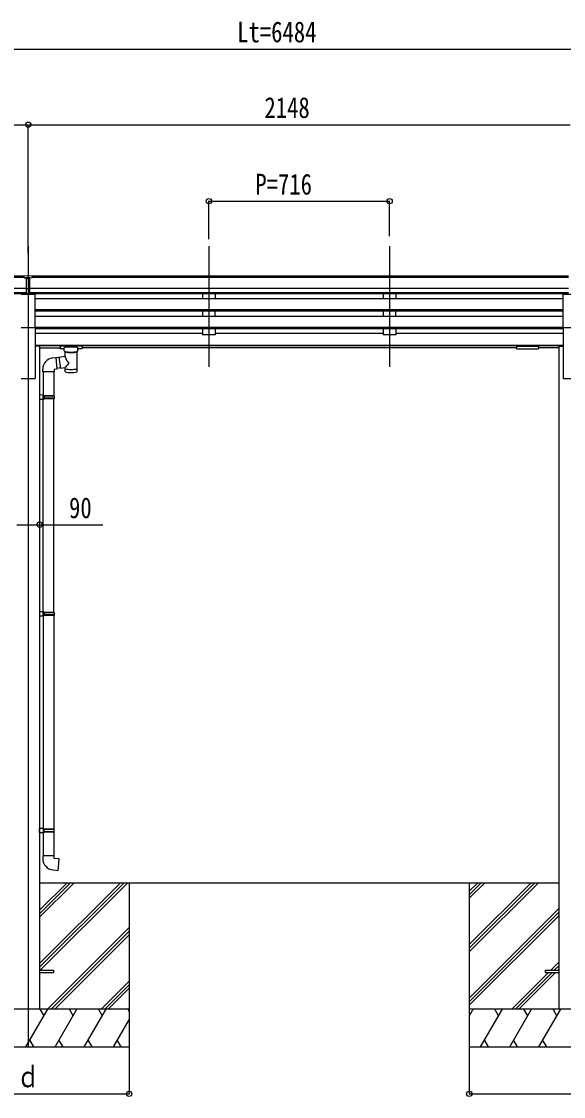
# Model space of a CAD drawing. Units: millimetres, scale not verified. Extents: x -10512 to 10512, y -7425 to 7425.
# Drawn here: x -2361 to -213, y -4807 to -545 of the extents above; entities that cross this region are included whole.
import ezdxf
from ezdxf.enums import TextEntityAlignment as Align

# ---------------------------------------------------------------- set-up
doc = ezdxf.new("R2010")
doc.units = ezdxf.units.MM
doc.header["$LTSCALE"] = 30
for name, color, linetype in [('0-3_YKK_12', 2, 'Continuous'), ('0-4_YKK_13', 4, 'Continuous'), ('0-5_YKK_A1', 4, 'Continuous'), ('0-6_YKK_D', 6, 'Continuous')]:
    doc.layers.add(name, color=color, linetype=linetype)
doc.styles.add('ＭＳ ゴシック', font='')
doc.styles.get('ＭＳ ゴシック').set_extended_font_data('MS Gothic')

msp = doc.modelspace()

# ---------------------------------------------------------------- linework, layer by layer
at = {"layer": '0-3_YKK_12'}
for p, q in [((-2334.45, -1436.55), (-2334.45, -4610.96)), ((-1618.45, -1436.55), (-1618.45, -1914.07)), ((-902.45, -1436.55), (-902.45, -1914.07))]:
    msp.add_line(p, q, dxfattribs=at)
at = {"layer": '0-4_YKK_13'}
for p, q in [((-2350.95, -1560.97), (-2350.95, -1553.13)), ((-2350.95, -1560.97), (-2340.95, -1560.97)), ((-2334.45, -1561.79), (-2340.95, -1561.39)), ((-2340.95, -1562.97), (-2327.95, -1562.97)), ((-2327.95, -1561.45), (-2334.44, -1561.77)), ((-2327.95, -1624.6), (-2327.95, -1559.32)), ((-2340.95, -1604.49), (-2334.45, -1604.66)), ((-2334.45, -1604.66), (-2327.95, -1604.49)), ((-2361.95, -1626.59), (-2306.95, -1626.59)), ((-2340.95, -1623.54), (-2334.45, -1623.94)), ((-2334.45, -1623.94), (-2327.95, -1623.54)), ((-2306.95, -1758.39), (-2306.95, -1626.59)), ((-213.95, -1758.39), (-213.95, -1626.59)), ((-213.95, -1626.59), (-158.95, -1626.59)), ((-2361.95, -1758.39), (-2306.95, -1758.39)), ((-213.95, -1758.39), (-158.95, -1758.39)), ((-2208.45, -1831.24), (-2208.45, -1842)), ((-2123.45, -1830.58), (-2206.45, -1830.58)), ((-2121.45, -1831.24), (-2121.45, -1842)), ((-2121.45, -1831.43), (-2121.45, -1832.98)), ((-399.45, -1831.24), (-399.45, -1842)), ((-399.45, -1831.43), (-399.45, -1832.98)), ((-397.45, -1830.58), (-314.45, -1830.58)), ((-312.45, -1831.24), (-312.45, -1842)), ((-2213.07, -1875.46), (-2187.85, -1871.54)), ((-2123.45, -1832.76), (-2206.45, -1832.76)), ((-2191.95, -1842.67), (-2206.45, -1842.67)), ((-2191.95, -1849.47), (-2191.95, -1839.2)), ((-2187.85, -1871.55), (-2187.85, -1853.96)), ((-2142.05, -1853.98), (-2142.03, -1934.27)), ((-2137.95, -1849.47), (-2137.95, -1839.2)), ((-2123.45, -1842.67), (-2137.95, -1842.67)), ((-397.45, -1832.76), (-314.45, -1832.76)), ((-397.45, -1842.67), (-314.45, -1842.67)), ((-2237.81, -1878.86), (-2225.29, -1877.3)), ((-2212.78, -1877.33), (-2225.12, -1879.25)), ((-2213.07, -1875.46), (-2206.05, -1920.71)), ((-2187.85, -1917.89), (-2206.05, -1920.71)), ((-2187.86, -1934.27), (-2187.85, -1917.64)), ((-2277.21, -1934.87), (-2277.21, -1923.95)), ((-2231.21, -1934.87), (-2277.21, -1934.87)), ((-2275.25, -1934.87), (-2275.25, -2026.33)), ((-2233.25, -1934.87), (-2233.25, -2028.88)), ((-2206.34, -1918.84), (-2221.45, -1921.18)), ((-2273.25, -2026.38), (-2289.25, -2025.91)), ((-2289.25, -2025.91), (-2289.25, -2043.86)), ((-2273.25, -2043.38), (-2289.25, -2043.86)), ((-2273.25, -2028.38), (-2275.25, -2028.38)), ((-2232.25, -2028.88), (-2275.25, -2028.88)), ((-2231.25, -2030.88), (-2275.25, -2030.88)), ((-2231.25, -2038.88), (-2275.25, -2038.88)), ((-2232.25, -2040.88), (-2275.25, -2040.88)), ((-2275.25, -2885.58), (-2275.25, -2043.44)), ((-2273.25, -2028.38), (-2273.25, -2026.38)), ((-2273.25, -2043.38), (-2273.25, -2041.38)), ((-2270.77, -2030.88), (-2270.34, -2028.88)), ((-2233.25, -2888.14), (-2233.25, -2040.88)), ((-2231.25, -2030.88), (-2232.25, -2028.88)), ((-2231.25, -2038.88), (-2232.25, -2040.88)), ((-2231.25, -2030.88), (-2231.25, -2038.88)), ((-2273.25, -2885.64), (-2289.25, -2885.17)), ((-2289.25, -2885.17), (-2289.25, -2903.11)), ((-2273.25, -2887.64), (-2275.25, -2887.64)), ((-2232.25, -2888.14), (-2275.25, -2888.14)), ((-2231.25, -2890.14), (-2275.25, -2890.14)), ((-2231.25, -2898.14), (-2275.25, -2898.14)), ((-2273.25, -2887.64), (-2273.25, -2885.64)), ((-2270.77, -2890.14), (-2270.34, -2888.14)), ((-2231.25, -2890.14), (-2232.25, -2888.14)), ((-2231.25, -2898.14), (-2232.25, -2900.14)), ((-2231.25, -2890.14), (-2231.25, -2898.14)), ((-2273.25, -2902.64), (-2289.25, -2903.11)), ((-2232.25, -2900.14), (-2275.25, -2900.14)), ((-2275.25, -2902.7), (-2275.25, -3744.83)), ((-2273.25, -2902.64), (-2273.25, -2900.64)), ((-2233.25, -2900.14), (-2233.25, -3747.39)), ((-2273.25, -3744.89), (-2289.25, -3744.42)), ((-2289.25, -3762.36), (-2289.25, -3744.42)), ((-2232.25, -3747.39), (-2275.25, -3747.39)), ((-2231.25, -3749.39), (-2275.25, -3749.39)), ((-2273.25, -3744.89), (-2273.25, -3746.89)), ((-2231.25, -3749.39), (-2232.25, -3747.39)), ((-2231.25, -3757.39), (-2231.25, -3749.39)), ((-2273.25, -3761.89), (-2289.25, -3762.36)), ((-2231.25, -3757.39), (-2275.25, -3757.39)), ((-2232.25, -3759.39), (-2275.25, -3759.39)), ((-2273.25, -3759.89), (-2275.25, -3759.89)), ((-2275.25, -3761.95), (-2275.25, -3853.39)), ((-2273.25, -3759.89), (-2273.25, -3761.89)), ((-2270.77, -3757.39), (-2270.34, -3759.39)), ((-2233.25, -3759.39), (-2233.25, -3853.39)), ((-2231.25, -3757.39), (-2232.25, -3759.39)), ((-2231.25, -3853.39), (-2277.25, -3853.39)), ((-2277.25, -3853.39), (-2277.25, -3864.31)), ((-2231.25, -3863.39), (-2231.25, -3853.39)), ((-2289.25, -4306.46), (-2234.45, -4306.46)), ((-2289.25, -4315.46), (-2234.45, -4315.46)), ((-2234.45, -4306.46), (-2234.45, -4315.46)), ((-286.45, -4306.46), (-286.45, -4315.46)), ((-286.45, -4306.46), (-231.65, -4306.46)), ((-286.45, -4315.46), (-231.65, -4315.46))]:
    msp.add_line(p, q, dxfattribs=at)
for points in [[(-2350.95, -1553.13), (-2332.95, -1552.97), (-2317.95, -1553.1)], [(-2327.95, -1624.6), (-2334.45, -1625), (-2340.95, -1624.6), (-2340.95, -1559.26)], [(-2327.95, -1560.93), (-2317.95, -1560.84), (-2317.95, -1553.1)], [(-2327.95, -1605.6), (-2331.2, -1605.68), (-2334.45, -1605.76), (-2337.69, -1605.68), (-2340.95, -1605.6)], [(-2206.45, -1830.58), (-2206.8, -1830.58), (-2207.33, -1830.61), (-2207.78, -1830.66), (-2208.08, -1830.74), (-2208.25, -1830.84), (-2208.37, -1830.97), (-2208.44, -1831.15), (-2208.45, -1831.24)], [(-2121.45, -1831.24), (-2121.49, -1831.05), (-2121.57, -1830.91), (-2121.67, -1830.82), (-2121.77, -1830.76), (-2121.89, -1830.71), (-2122.18, -1830.65), (-2122.67, -1830.6), (-2123.21, -1830.58), (-2123.45, -1830.58)], [(-399.45, -1831.24), (-399.41, -1831.05), (-399.32, -1830.91), (-399.23, -1830.82), (-399.13, -1830.76), (-399, -1830.71), (-398.71, -1830.65), (-398.22, -1830.6), (-397.68, -1830.58), (-397.45, -1830.58)], [(-314.45, -1830.58), (-314.09, -1830.58), (-313.56, -1830.61), (-313.11, -1830.66), (-312.81, -1830.74), (-312.64, -1830.84), (-312.52, -1830.97), (-312.45, -1831.15), (-312.45, -1831.24)], [(-2206.45, -1842.67), (-2206.8, -1842.66), (-2207.33, -1842.64), (-2207.78, -1842.59), (-2208.08, -1842.51), (-2208.25, -1842.41), (-2208.37, -1842.27), (-2208.44, -1842.09), (-2208.45, -1842)], [(-2187.85, -1853.96), (-2188.08, -1853.87), (-2189.44, -1853.13), (-2190.55, -1852.29), (-2191.31, -1851.42), (-2191.77, -1850.52), (-2191.94, -1849.64)], [(-2137.99, -1849.42), (-2137.96, -1849.77), (-2138.21, -1850.73), (-2138.73, -1851.61), (-2139.53, -1852.45), (-2140.65, -1853.25), (-2142.05, -1853.98)], [(-2121.45, -1842), (-2121.49, -1842.2), (-2121.57, -1842.34), (-2121.67, -1842.43), (-2121.77, -1842.49), (-2121.89, -1842.54), (-2122.18, -1842.6), (-2122.67, -1842.64), (-2123.21, -1842.66), (-2123.45, -1842.67)], [(-399.45, -1842), (-399.41, -1842.2), (-399.32, -1842.34), (-399.23, -1842.43), (-399.13, -1842.49), (-399, -1842.54), (-398.71, -1842.6), (-398.22, -1842.64), (-397.68, -1842.66), (-397.45, -1842.67)], [(-314.45, -1842.67), (-314.09, -1842.66), (-313.56, -1842.64), (-313.11, -1842.59), (-312.81, -1842.51), (-312.64, -1842.41), (-312.52, -1842.27), (-312.45, -1842.09), (-312.45, -1842)], [(-2225.29, -1877.3), (-2221.28, -1923.13), (-2231.21, -1924.87), (-2231.21, -1934.87)], [(-2273.25, -2041.38), (-2275.25, -2041.38), (-2275.25, -2028.38)], [(-2270.77, -2030.88), (-2270.77, -2038.88), (-2270.34, -2040.88)], [(-2273.25, -2900.64), (-2275.25, -2900.64), (-2275.25, -2887.64)], [(-2270.77, -2890.14), (-2270.77, -2898.14), (-2270.34, -2900.14)], [(-2273.25, -3746.89), (-2275.25, -3746.89), (-2275.25, -3759.89)], [(-2270.77, -3757.39), (-2270.77, -3749.39), (-2270.34, -3747.39)], [(-2236.17, -3909.13), (-2215.33, -3910.96), (-2211.32, -3865.13), (-2231.25, -3863.39)]]:
    msp.add_lwpolyline(points, dxfattribs=at)
for centre, radius, start, end in [((-2231.3, -1924.31), 45.91, 98.14944, 179.55845), ((-2232.25, -3864.31), 45, 180, 265)]:
    msp.add_arc(centre, radius, start, end, dxfattribs=at)
for centre, major_axis, ratio, start_param, end_param in [((-2309.87, -1563.28), (24.57, -1.51), 0.121868, 3.1422238, 3.1491027), ((-2206.45, -1832.98), (-2, 0), 0.109601, 4.712389, 6.2831853), ((-2164.95, -1839.2), (-27, 0), 0.122176, 3.1415927, 6.2831853), ((-2175.95, -1849.47), (-16, 0), 0.361356, 0, 0.0194874), ((-2164.95, -1898.09), (22.81, -26.62), 0.234429, 3.1563334, 4.5976381), ((-2164.93, -1854.43), (-22.92, 0.42), 0.07247, 0.0008089, 1.5716053), ((-2164.93, -1856.05), (-22.92, 0.42), 0.07247, 0.0008089, 1.5716053), ((-2164.96, -1854.43), (22.91, 0.42), 0.072511, 4.711586, 6.2823824), ((-2164.96, -1856.05), (22.91, 0.42), 0.072511, 4.711586, 6.2823824), ((-2123.45, -1832.98), (-2, 0), 0.109601, 3.1415927, 4.712389), ((-397.45, -1832.98), (2, 0), 0.109601, 1.5707963, 3.1415927), ((-314.45, -1832.98), (2, 0), 0.109601, 0, 1.5707963), ((-2167.5, -1895.44), (-20.32, -22.25), 0.045535, 4.9756507, 6.2441899), ((-2164.95, -1934.27), (-22.92, 0), 0.101955, 6.2829723, 9.4248207), ((-2164.95, -1921.83), (-22.91, 0), 0.122865, 6.2831853, 9.424778)]:
    msp.add_ellipse(centre, major_axis=major_axis, ratio=ratio, start_param=start_param, end_param=end_param, dxfattribs=at)
at = {"layer": '0-5_YKK_A1'}
for p, q in [((-2350.95, -1554.54), (-4475.95, -1554.54)), ((-2350.95, -1559.76), (-4475.95, -1559.76)), ((-2327.95, -1559.76), (-2327.95, -1559.76)), ((-192.95, -1554.54), (-2317.95, -1554.54)), ((-192.95, -1559.76), (-2317.95, -1559.76)), ((-2340.95, -1603.29), (-4475.95, -1603.29)), ((-192.95, -1603.29), (-2327.95, -1603.29)), ((-2340.95, -1621.14), (-4475.95, -1621.14)), ((-2340.95, -1624.39), (-4475.95, -1624.39)), ((-192.95, -1621.14), (-2327.95, -1621.14)), ((-192.95, -1624.39), (-2327.95, -1624.39)), ((-213.95, -1644.97), (-2306.95, -1644.97)), ((-1643.45, -1624.49), (-1643.45, -1644.87)), ((-1593.45, -1644.87), (-1643.45, -1644.87)), ((-1593.45, -1624.49), (-1593.45, -1644.87)), ((-927.45, -1624.49), (-927.45, -1644.87)), ((-877.45, -1644.87), (-927.45, -1644.87)), ((-877.45, -1624.49), (-877.45, -1644.87)), ((-213.95, -1688.33), (-2306.95, -1688.33)), ((-213.95, -1689.83), (-2306.95, -1689.83)), ((-213.95, -1694.15), (-2306.95, -1694.15)), ((-1643.45, -1694.15), (-1643.45, -1714.98)), ((-1593.45, -1714.98), (-1593.45, -1694.15)), ((-927.45, -1694.15), (-927.45, -1714.98)), ((-877.45, -1714.98), (-877.45, -1694.15)), ((-213.95, -1714.98), (-2306.95, -1714.98)), ((-1593.45, -1714.98), (-1643.45, -1714.98)), ((-877.45, -1714.98), (-927.45, -1714.98)), ((-2306.95, -1758.39), (-2306.95, -1960.96)), ((-213.95, -1758.44), (-2306.95, -1758.44)), ((-213.95, -1759.93), (-2306.95, -1759.93)), ((-213.95, -1764.25), (-2306.95, -1764.25)), ((-1643.45, -1782.35), (-2306.95, -1782.35)), ((-1643.45, -1764.25), (-1643.45, -1787.3)), ((-1593.45, -1787.3), (-1643.45, -1787.3)), ((-1593.45, -1764.25), (-1593.45, -1787.3)), ((-927.45, -1782.35), (-1593.45, -1782.35)), ((-927.45, -1764.25), (-927.45, -1787.3)), ((-877.45, -1787.3), (-927.45, -1787.3)), ((-877.45, -1764.25), (-877.45, -1787.3)), ((-213.95, -1782.35), (-877.45, -1782.35)), ((-213.95, -1758.39), (-213.95, -1960.96)), ((-213.95, -1829.37), (-2306.95, -1829.37)), ((-213.95, -1830.76), (-2306.95, -1830.76)), ((-2289.25, -1831.96), (-2306.95, -1831.96)), ((-2289.25, -1831.96), (-2289.25, -4460.96)), ((-231.65, -1831.96), (-231.65, -4460.96)), ((-231.65, -1831.96), (-213.95, -1831.96)), ((-2289.25, -1838.45), (-2208.45, -1838.45)), ((-399.45, -1838.45), (-2121.45, -1838.45)), ((-231.65, -1838.45), (-312.45, -1838.45)), ((-2361.95, -1960.96), (-2306.95, -1960.96)), ((-213.95, -1960.96), (-158.95, -1960.96)), ((-2289.45, -4280.43), (-1969.97, -3960.96)), ((-2289.45, -4294.58), (-1955.82, -3960.96)), ((-2289.45, -4096.59), (-2153.82, -3960.96)), ((-2289.45, -4082.45), (-2167.96, -3960.96)), ((-2289.45, -4068.3), (-2182.1, -3960.96)), ((-231.65, -3960.96), (-2289.25, -3960.96)), ((-2287.19, -4306.46), (-1941.68, -3960.96)), ((-1934.65, -3960.96), (-1934.65, -4610.96)), ((-586.65, -3960.96), (-586.65, -4610.96)), ((-586.65, -4205.13), (-342.47, -3960.96)), ((-586.65, -4219.28), (-328.32, -3960.96)), ((-586.65, -4233.42), (-314.18, -3960.96)), ((-586.65, -4021.29), (-526.32, -3960.96)), ((-586.65, -4007.15), (-540.46, -3960.96)), ((-586.65, -3993), (-554.6, -3960.96)), ((-586.65, -4417.27), (-231.85, -4062.47)), ((-586.65, -4431.41), (-231.85, -4076.61)), ((-586.65, -4445.55), (-231.85, -4090.75)), ((-2257.84, -4460.96), (-1934.65, -4137.77)), ((-2243.7, -4460.96), (-1934.65, -4151.91)), ((-2229.55, -4460.96), (-1934.65, -4166.05)), ((-263.7, -4306.46), (-231.85, -4274.6)), ((-249.56, -4306.46), (-231.85, -4288.74)), ((-235.42, -4306.46), (-231.85, -4302.88)), ((-235.42, -4306.46), (-231.85, -4302.88)), ((-418.2, -4460.96), (-272.7, -4315.46)), ((-404.06, -4460.96), (-258.56, -4315.46)), ((-389.92, -4460.96), (-244.42, -4315.46)), ((-2045.7, -4460.96), (-1934.65, -4349.9)), ((-2031.56, -4460.96), (-1934.65, -4364.04)), ((-2017.42, -4460.96), (-1934.65, -4378.18)), ((-1934.65, -4460.96), (-2734.65, -4460.96)), ((-2343.49, -4610.96), (-2256.89, -4460.96)), ((-2271.89, -4486.94), (-2286.89, -4460.96)), ((-2228.02, -4610.96), (-2141.42, -4460.96)), ((-2156.42, -4486.94), (-2171.42, -4460.96)), ((-2112.55, -4610.96), (-2025.95, -4460.96)), ((-2055.95, -4460.96), (-2040.95, -4486.94)), ((-1940.48, -4460.96), (-1934.65, -4471.06)), ((213.35, -4460.96), (-586.65, -4460.96)), ((-586.65, -4488.46), (-570.77, -4460.96)), ((-541.9, -4610.96), (-455.3, -4460.96)), ((-470.3, -4486.94), (-485.3, -4460.96)), ((-426.43, -4610.96), (-339.83, -4460.96)), ((-354.83, -4486.94), (-369.83, -4460.96)), ((-310.96, -4610.96), (-224.36, -4460.96)), ((-239.36, -4486.94), (-254.36, -4460.96)), ((-1997.08, -4610.96), (-1934.65, -4502.82)), ((-2328.49, -4584.98), (-2313.49, -4610.96)), ((-2213.02, -4584.98), (-2198.02, -4610.96)), ((-2097.55, -4584.98), (-2082.55, -4610.96)), ((-1982.08, -4584.98), (-1967.08, -4610.96)), ((-526.9, -4584.98), (-511.9, -4610.96)), ((-411.43, -4584.98), (-396.43, -4610.96)), ((-295.96, -4584.98), (-280.96, -4610.96)), ((-2734.65, -4610.96), (-1934.65, -4610.96)), ((-586.65, -4610.96), (213.35, -4610.96))]:
    msp.add_line(p, q, dxfattribs=at)
at = {"layer": '0-6_YKK_D'}
for p, q in [((-4352.45, -654.54), (1831.55, -654.54)), ((-4482.45, -954.54), (-2334.45, -954.54)), ((-2334.45, -1464.12), (-2334.45, -953.54)), ((-2334.45, -1464.12), (-2334.45, -953.54)), ((-2334.45, -954.54), (-186.45, -954.54)), ((-1618.45, -1407.67), (-1618.45, -1256.56)), ((-1618.45, -1257.56), (-902.45, -1257.56)), ((-902.45, -1396.53), (-902.45, -1256.56)), ((-1934.65, -4611.96), (-1934.65, -4797.67)), ((-586.65, -4610.96), (-586.65, -4797.67)), ((-2734.65, -4796.67), (-1934.65, -4796.67)), ((-586.65, -4796.67), (213.35, -4796.67))]:
    msp.add_line(p, q, dxfattribs=at)
msp.add_lwpolyline([(-2379.65, -2540.51), (-2289.25, -2540.51), (-2039.45, -2540.51)], dxfattribs=at)
for centre in [(-2334.45, -954.54), (-2334.45, -954.54), (-1618.45, -1257.56), (-902.45, -1257.56), (-2289.25, -2540.51), (-1934.65, -4796.67), (-586.65, -4796.67)]:
    msp.add_circle(centre, 10.62, dxfattribs=at)

# ---------------------------------------------------------------- texts
at = {"layer": '0-6_YKK_D', "style": 'ＭＳ ゴシック', "width": 0.8}
for s, p in [('Lt=6484', (-1506.45, -652.54)), ('2148', (-1398.45, -952.54)), ('P=716', (-1434.45, -1256.26)), ('90', (-2172.75, -2539.21)), ('ｄ', (-2379.65, -4795.34))]:
    msp.add_text(s, height=82.48, dxfattribs=at).set_placement(p, align=Align.BOTTOM_LEFT)

doc.saveas('drawing.dxf')
